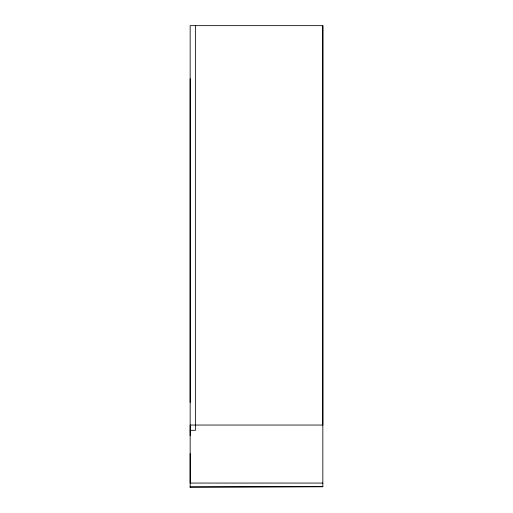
<?xml version="1.0" encoding="UTF-8"?>
<svg xmlns="http://www.w3.org/2000/svg" width="513" height="513" viewBox="0 0 513 513"><rect width="100%" height="100%" fill="white"/><g stroke="black" fill="none" stroke-linecap="round" stroke-linejoin="round"><path stroke-width="0.77" d="M190.163 453.595L190.163 483.06L322.837 483.06M190.163 435.595L190.163 25.65L322.837 25.65L322.837 486.69L190.163 487.35L190.163 425.046L322.837 425.046L322.837 25.65M190.163 487.35L190.163 486.69L322.837 486.69M195.434 25.65L195.434 430.324L190.163 430.324M190.163 78.72L190.163 402.41"/></g></svg>
